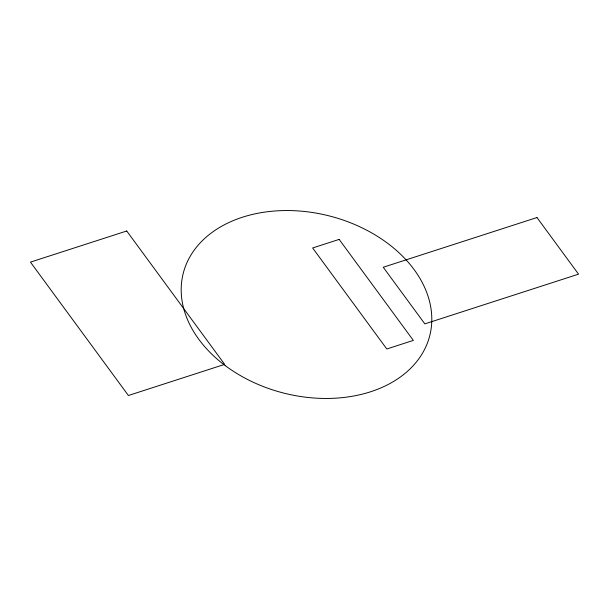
<?xml version="1.0" encoding="UTF-8"?>
<svg xmlns="http://www.w3.org/2000/svg" width="609" height="609" viewBox="0 0 609 609"><rect width="100%" height="100%" fill="white"/><g stroke="black" fill="none" stroke-linecap="round" stroke-linejoin="round"><path stroke-width="0.91" d="M126.718 230.994L30.45 262.121L128.4 395.5L224.668 364.372L126.718 230.994M339.16 239.398L312.63 247.977L386.806 348.987L413.336 340.408L339.16 239.398M536.971 217.542L383.251 267.244L424.838 323.874L578.55 274.164L536.971 217.542M225.315 365.666A127.144 91.464 14.1 0 0 429.756 335.681A127.144 91.464 14.1 0 0 264.405 212.153A127.144 91.464 14.1 0 0 225.315 365.666"/></g></svg>
